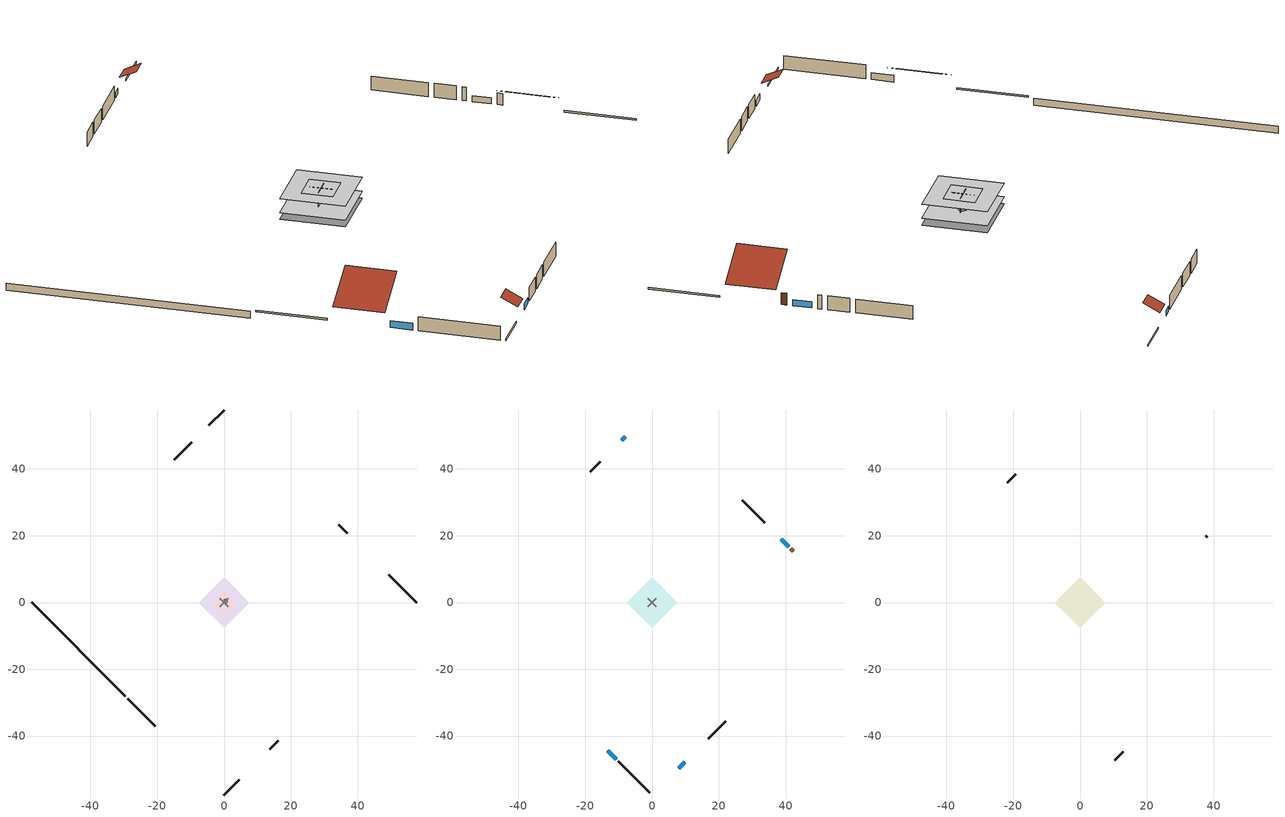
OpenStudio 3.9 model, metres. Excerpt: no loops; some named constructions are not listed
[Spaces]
garage 1
 floor foundation (Slab1 construction): -3.66,0 0,3.66 3.66,0 0,-3.66 z0
 wall outside (Wall1 construction): -9.73,47.92 -14.91,42.75 z0.3:2.74
 wall outside (Wall2 construction): 36.94,20.71 34.36,23.3 z0.3:2.74
 wall outside (Wall12 construction): 13.63,-44.03 16.21,-41.44 z0.3:2.74
 wall to conditioned space 1 (Wall5 construction Reversed): -1.29,1.29 1.29,-1.29 z0.3:2.74
 wall to conditioned space 1 (Wall6 construction Reversed): -1.29,-1.29 1.29,1.29 z0.3:2.74
crawlspace - vented 1
 floor foundation (Slab2 construction): -7.55,0 0,7.55 7.55,0 0,-7.55 z-0.91
 wall outside (RimJoist1 construction): -28.85,-28.8 -20.59,-37.06 z0.3:0.61
 wall outside (RimJoist2 construction): 0,57.65 -4.59,53.06 z0.3:0.61
 wall outside (RimJoist3 construction): 57.65,0 49.4,8.25 z0.3:0.61
 wall outside (RimJoist4 construction): 0,-57.65 4.59,-53.06 z0.3:0.61
 wall foundation (FoundationWall1 construction): -57.65,0 -29.5,-28.15 z-0.91:0.3
central ac and furnace airloop ret air space
 floor adiabatic (AdiabaticConst): 0,0 0,1 1,1 1,0 z0
 wall adiabatic (AdiabaticConst): 0,1 0,0 1,0 1,1 0,1 z0:1
 ceiling adiabatic (AdiabaticConst): 1,0 1,1 0,1 0,0 z1
conditioned space 1
 floor to crawlspace - vented 1 (Floor2 construction): -7.55,0 0,7.55 7.55,0 0,-7.55 z0.3
 wall outside (Wall3 construction): -10.08,-47.57 -0.66,-57 z0.3:2.74
 wall outside (Wall4 construction): -15.56,42.09 -18.52,39.13 z0.3:2.74
 wall outside (Wall7 construction): 33.7,23.95 27.09,30.56 z0.3:2.74
 wall outside (Wall8 construction): 16.87,-40.78 22.11,-35.54 z0.3:2.74
 wall outside (AdiabaticWallConstruction): -13.31,-44.34 -10.74,-46.91 z0.3:1.52; -8.07,49.59 -9.08,48.58 z0.3:1.28; 40.97,16.68 38.74,18.91 z0.3:1.37; 8.07,-49.59 9.75,-47.91 z0.3:1.34
 wall outside (AdiabaticWallConstruction 1): 42.27,15.38 41.63,16.03 z0.3:2.34
 window (WindowConstruction): -13.31,-44.34 -10.74,-46.91 z0.3:1.52
 window (WindowConstruction 1): -8.07,49.59 -9.08,48.58 z0.3:1.28
 window (WindowConstruction 2): 40.97,16.68 38.74,18.91 z0.3:1.37
 window (WindowConstruction 3): 8.07,-49.59 9.75,-47.91 z0.3:1.34
 door (Door): 42.27,15.38 41.63,16.02 z0.3:2.34
attic - vented 1
 floor to garage 1 (Floor1 construction): -3.66,0 0,3.66 3.66,0 0,-3.66 z2.74
 floor to conditioned space 1 (Floor3 construction Reversed): -7.55,0 0,7.55 7.55,0 0,-7.55 z2.74
 wall outside (Wall9 construction): -19.18,38.47 -21.75,35.9 z0.3:2.74
 wall outside (Wall10 construction): 10.4,-47.25 12.97,-44.68 z0.3:2.74
 wall outside (Wall11 construction): 38.08,19.57 37.6,20.05 z0.3:2.74
 roof outside (Roof1 construction): -13.97,-43.69,2.74 -8.63,-38.35,6.52 -14.6,-32.38,6.52 -19.94,-37.72,2.74
 roof outside (Roof2 construction): -7.41,50.24,2.74 -5.48,48.31,4.11 -3.31,50.47,4.11 -5.25,52.41,2.74
 roof outside (Roof3 construction): 7.41,-50.24,2.74 5.48,-48.31,4.11 3.31,-50.47,4.11 5.25,-52.41,2.74
 roof outside (Roof4 construction): 42.93,14.72,2.74 37.73,9.52,6.42 43.54,3.71,6.42 48.74,8.91,2.74
[Material] Roughness=Rough
Name | Thickness {m} | Conductivity {W/m-K} | Density {kg/m3} | Specific Heat {J/kg-K} | Thermal Absorptance | Solar Absorptance | Visible Absorptance
gypsum board | 0.0127 | 0.160291 | 801 | 837.4 | 0.9 | 0.6 | 0.6
osb sheathing 0.5 in. 2; osb sheathing 0.5 in. 3 | 0.0127 | 0.115458 | 512.64 | 1214.23
wall stud and cavity 2 | 0.1397 | 0.335416 | 139.0536 | 1170.24 | 0.9 | 0.7 | 0.7
floor stud and cavity | 0.1397 | 0.923637 | 92.3553 | 1139.71 | 0.9 | 0.7 | 0.7
osb sheathing 0.75 in. | 0.01905 | 0.115458 | 512.64 | 1214.23 | 0.9 | 0.7 | 0.7
floor covering | 0.0127 | 0.0433444 | 54.468 | 1339.84 | 0.9 | 0.6 | 0.6
ceiling loosefill ins | 0.0846667 | 0.0480833 | 16.02 | 1046.75 | 0.9 | 0.7 | 0.7
ceiling stud and cavity 1 | 0.1397 | 0.302811 | 65.682 | 1177.47 | 0.9 | 0.7 | 0.7
[Construction]
Wall5 construction: osb sheathing 0.5 in. 2, wall stud and cavity 2, gypsum board
Wall6 construction: osb sheathing 0.5 in. 3, wall stud and cavity 2, gypsum board
Floor2 construction Reversed: floor covering, osb sheathing 0.75 in., floor stud and cavity
Floor3 construction: ceiling loosefill ins, ceiling stud and cavity 1, gypsum board
[Schedule:Ruleset]
Name | Default Day Schedule
cooling season schedule | cooling season schedule default day
natural vent schedule | natural vent schedule default day
[Schedule:Day]
cooling season schedule default day; cooling season schedule day; cooling season schedule day 2; natural vent schedule default day: 24, 0, 0
cooling season schedule day 1; natural vent schedule day: 24, 0, 1
[Schedule:Rule] Apply Monday=Yes; Apply Wednesday=Yes; Apply Friday=Yes; Date Specification Type=DateRange; Start Day=1
Name | Schedule Ruleset | Rule Order | Day Schedule | Apply Sunday | Apply Tuesday | Apply Thursday | Apply Saturday | Start Month | End Month | End Day
cooling season schedule allday rule | cooling season schedule | 2 | cooling season schedule day | Yes | Yes | Yes | Yes | 1 | 5 | 31
cooling season schedule allday rule 1 | cooling season schedule | 1 | cooling season schedule day 1 | Yes | Yes | Yes | Yes | 6 | 9 | 30
cooling season schedule allday rule 2 | cooling season schedule | 0 | cooling season schedule day 2 | Yes | Yes | Yes | Yes | 10 | 12 | 31
natural vent schedule rule | natural vent schedule | 0 | natural vent schedule day | No | No | No | No | 1 | 12 | 31
